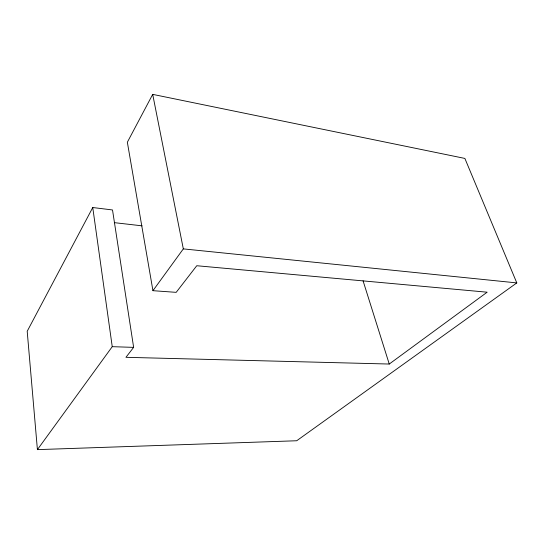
<?xml version="1.0" encoding="UTF-8"?>
<svg xmlns="http://www.w3.org/2000/svg" width="544" height="544" viewBox="0 0 544 544"><rect width="100%" height="100%" fill="white"/><g stroke="black" fill="none" stroke-linecap="round" stroke-linejoin="round"><path stroke-width="0.82" d="M92.752 207.529L27.2 331.276L37.407 449.63L296.691 440.756L516.8 282.907L464.875 158.426L152.701 94.37L127.35 142.229L152.939 290.686L176.181 292.346L196.765 265.73L487.152 292.196L389.252 364.038L125.943 357.313L133.634 347.371L112.513 209.957L92.752 207.529L112.241 346.678L37.407 449.63M152.939 290.686L183.321 248.887L152.701 94.37M112.241 346.678L133.634 347.371M183.321 248.887L516.8 282.907M114.315 222.652L142.1 225.842M363.066 280.806L389.252 364.038"/></g></svg>
